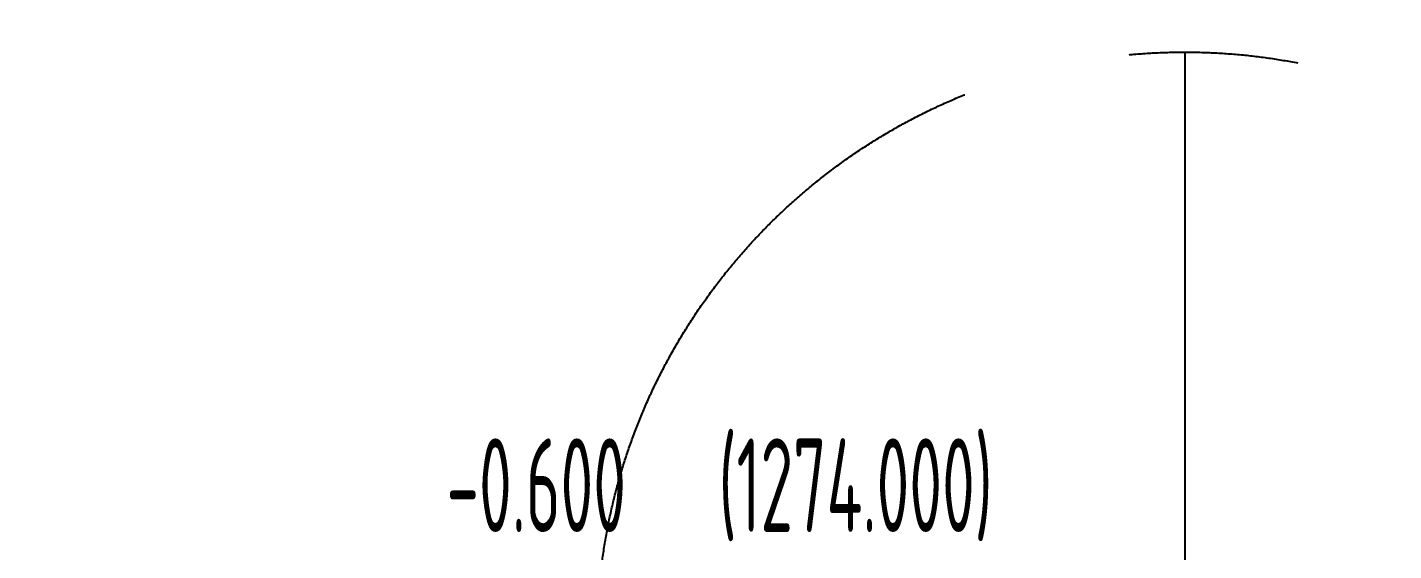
# Model space of a CAD drawing. Extents: x 104132 to 3338343, y -1228862 to 1409848.
# Drawn here: x 206490 to 214160, y 97230 to 100166 of the extents above; entities that cross this region are included whole.
import ezdxf

# ---------------------------------------------------------------- set-up
doc = ezdxf.new("R2010")
doc.units = 0
for name, pattern in [('CENTER', [50.8, 31.75, -6.35, 6.35, -6.35]), ('CENTER2', [28.575, 19.05, -3.175, 3.175, -3.175]), ('DASH', [0.35, 0.25, -0.1])]:
    doc.linetypes.add(name, pattern=pattern)
for name, color, linetype in [('#标注', 8, 'Continuous'), ('#轴线', 8, 'CENTER2'), ('A-FLOR-OVHD', 8, 'DASH'), ('dim', 8, 'Continuous'), ('DIM_ELEV', 8, 'Continuous'), ('DOTE', 8, 'CENTER')]:
    doc.layers.add(name, color=color, linetype=linetype)
doc.layers.add('结构板边线', color=8, linetype='Continuous', plot=False)
doc.styles.add('XD2008', font='xd-hzs.shx', dxfattribs={"width": 0.7, "bigfont": 'xd-hztxt.shx'})

# ---------------------------------------------------------------- blocks, each defined once
blk = doc.blocks.new('轴网20240313')
at = {"layer": '#标注', "ltscale": 300}
blk.add_circle((571467.9, -147345.9), 64700, dxfattribs=at)
at = {"layer": '#轴线', "ltscale": 300}
blk.add_lwpolyline([(571467.9, -144045.9), (571467.9, -150645.9)], dxfattribs=at)
for radius in [64700, 63300, 57500, 53700, 44100, 34500, 24900, 15300, 3300]:
    blk.add_circle((571467.9, -147345.9), radius, dxfattribs=at)
blk = doc.blocks.new('A$Cd9e584bd')
at = {"layer": 'A-FLOR-OVHD', "ltscale": 5}
blk.add_circle((0, 0), 65000, dxfattribs=at)
at = {"layer": '结构板边线', "ltscale": 2}
blk.add_lwpolyline([(48650, -29337, 0.294882), (60991.4, -19059.4, 0.739113), (-39796.7, 49994.4, 0.96959), (-35251.4, 43907.8, -0.223394), (-1871.5, 49671.6, -0.480345), (12206.1, 16979.1, 0.431954), (20239, -6743.1, -0.191209), (33155.6, -20220.9, 0.310437), (47153.7, -29442.2, 0.310437)], format="xyb", dxfattribs=at)
at = {"layer": 'DIM_ELEV', "style": 'XD2008', "width": 0.6}
for s, p in [('(1274.000)', (-2616.6, 607.5)), ('-0.600', (-4144.3, 607.5))]:
    blk.add_text(s, height=525, dxfattribs=at).set_placement(p)

msp = doc.modelspace()

# ---------------------------------------------------------------- block references
at = {"layer": 'dim', "ltscale": 300}
msp.add_blockref('A$Cd9e584bd', (212987.6, 96727.5), dxfattribs=at)
at = {"layer": 'DOTE'}
msp.add_blockref('轴网20240313', (-358480.3, 244073.4), dxfattribs=at)

doc.saveas('drawing.dxf')
